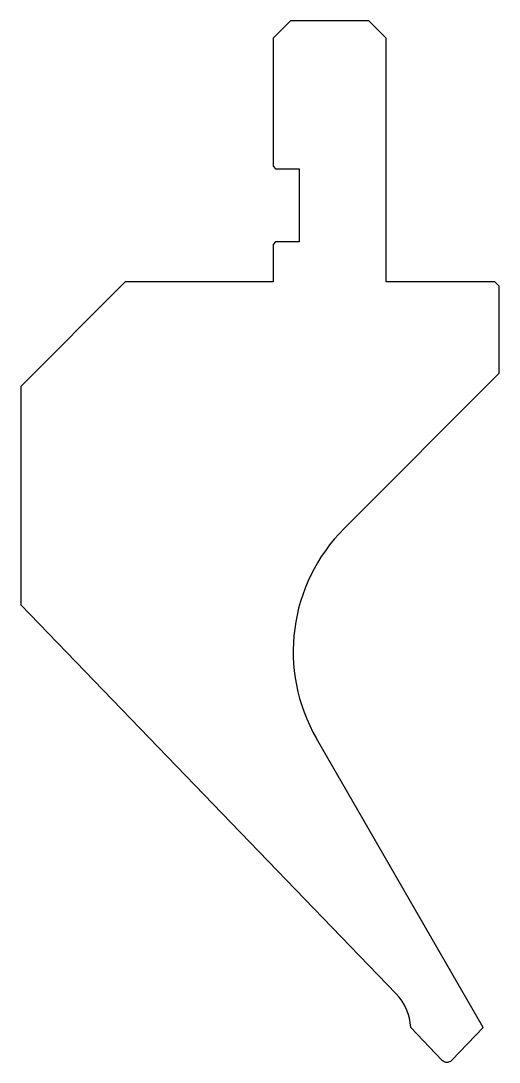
# Model space of a CAD drawing. Header units: metres. Extents: x -51 to 4, y -47 to 72.
import ezdxf

# ---------------------------------------------------------------- set-up
doc = ezdxf.new("R2010")
doc.units = ezdxf.units.M

msp = doc.modelspace()

# ---------------------------------------------------------------- linework, layer by layer
for p, q in [((-20.314996, 72.469221), (-22.314996, 70.469221)), ((-11.314997, 72.469221), (-20.314996, 72.469221)), ((-9.314997, 70.469221), (-11.314997, 72.469221)), ((-22.314996, 70.469221), (-22.314996, 55.76921)), ((-9.314997, 42.469235), (-9.314997, 70.469221)), ((-22.314996, 55.76921), (-22.014996, 55.46921)), ((-22.014996, 55.46921), (-19.314998, 55.46921)), ((-19.314998, 55.46921), (-19.314998, 47.06921)), ((-22.014996, 47.06921), (-22.314996, 46.76921)), ((-22.314996, 46.76921), (-22.314996, 42.469235)), ((-19.314998, 47.06921), (-22.014996, 47.06921)), ((-39.315001, 42.469235), (-51.315001, 30.469235)), ((-22.314996, 42.469235), (-39.315001, 42.469235)), ((3.185427, 42.469235), (-9.314997, 42.469235)), ((3.685427, 41.969235), (3.185427, 42.469235)), ((3.685427, 31.969698), (3.685427, 41.969235)), ((-14.142136, 14.142136), (3.685427, 31.969698)), ((-51.315001, 30.469235), (-51.315001, 5.368031)), ((-51.315001, 5.368031), (-8.163277, -39.316887)), ((1.855424, -43.213689), (-17.320508, -10)), ((-6.485442, -43.213792), (-2.890472, -46.936492)), ((-1.747604, -46.944735), (1.855424, -43.213689))]:
    msp.add_line(p, q)
for centre, radius, start, end in [((0, 0), 20, 135, 210), ((-12.479316, -43.484837), 6, 2.589176, 44), ((-2.315, -46.380765), 0.8, 224, 315.17352)]:
    msp.add_arc(centre, radius, start, end)

doc.saveas('drawing.dxf')
